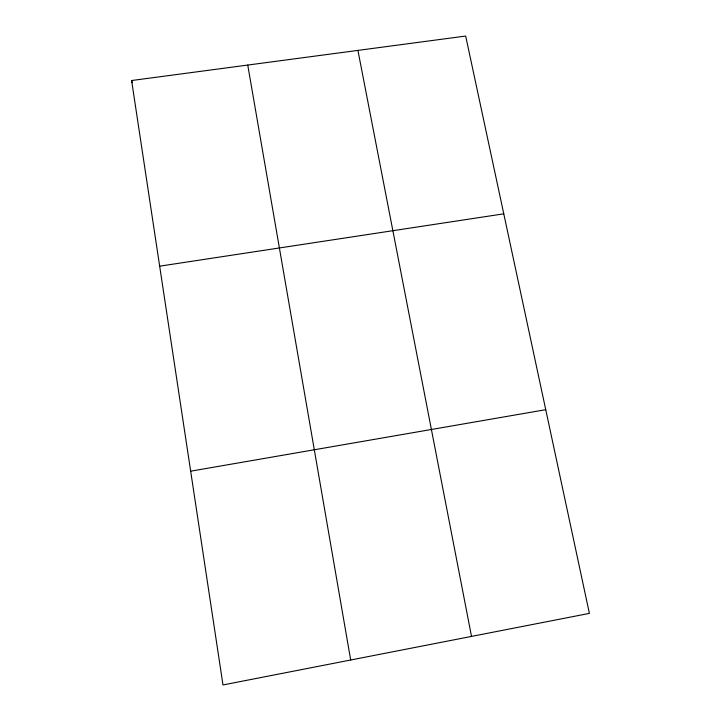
<?xml version="1.0" encoding="UTF-8"?>
<svg xmlns="http://www.w3.org/2000/svg" width="721" height="721" viewBox="0 0 721 721"><rect width="100%" height="100%" fill="white"/><g stroke="black" fill="none" stroke-linecap="round" stroke-linejoin="round"><path stroke-width="1.08" d="M190.668 471.183L545.743 409.681M159.674 266.175L503.781 213.831M131.601 80.527L465.676 36.05L589.399 613.382L222.987 684.95L131.601 80.527L132.258 82.654M357.922 50.398L471.516 636.409M247.745 65.061L350.685 660.003"/></g></svg>
